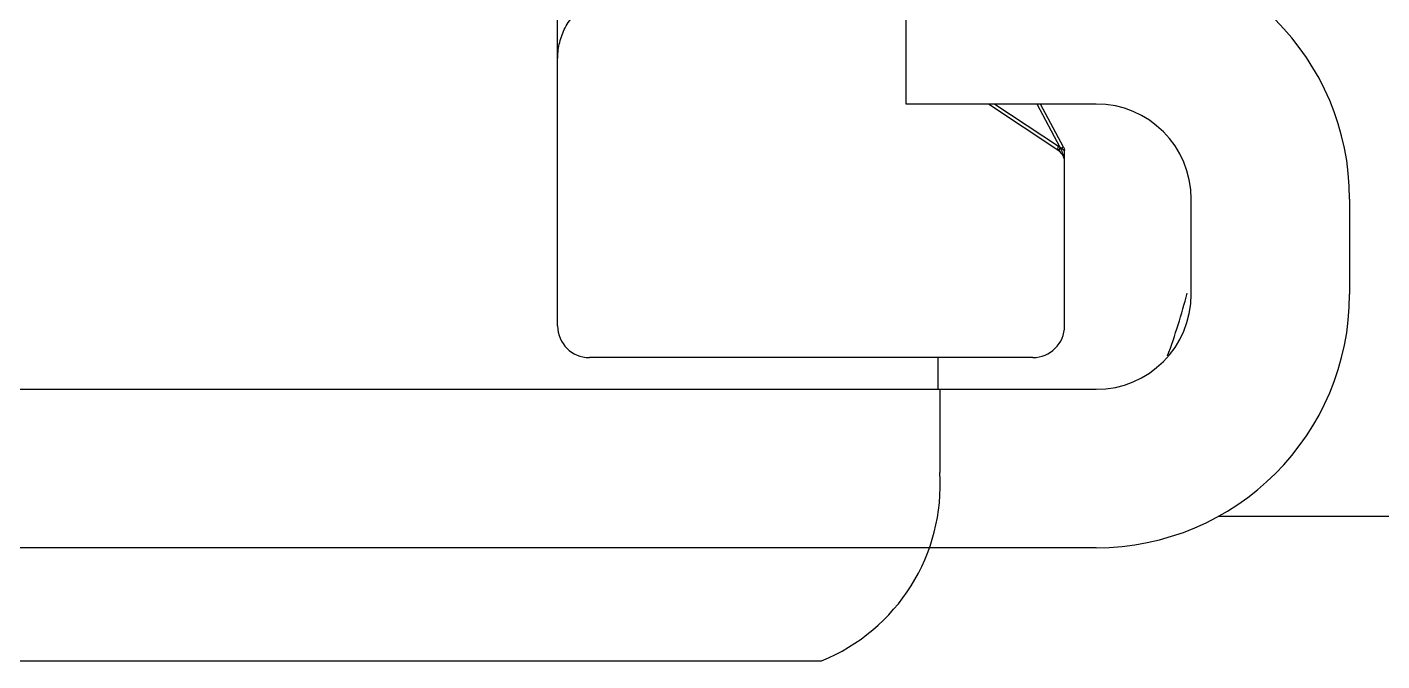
# Model space of a CAD drawing. Extents: x 27938 to 650306, y -92720 to 1524912.
# Drawn here: x 293919.2 to 294109.4, y 822394.8 to 822483.8 of the extents above; entities that cross this region are included whole.
import ezdxf

# ---------------------------------------------------------------- set-up
doc = ezdxf.new("R2010")
doc.units = 0
doc.header["$LTSCALE"] = 1000
doc.header["$MEASUREMENT"] = 0

msp = doc.modelspace()

# ---------------------------------------------------------------- linework, layer by layer
at = {"linetype": 'Continuous'}
for p, q in [((293993.69, 822441.82), (293993.69, 822567.56)), ((294042.62, 822472.97), (294042.62, 822495.21)), ((294069.32, 822472.97), (294042.62, 822472.97)), ((294064.07, 822466.38), (294054.19, 822472.97)), ((294055.1, 822472.97), (294064.01, 822467.06)), ((294064.26, 822466.88), (294061.05, 822472.97)), ((294064.71, 822466.92), (294061.52, 822472.97)), ((294064.16, 822466.61), (294064.26, 822466.88)), ((294064.26, 822466.88), (294064.37, 822466.74)), ((294064.59, 822466.64), (294064.43, 822466.72)), ((294064.55, 822466.14), (294064.72, 822465.66)), ((294064.87, 822465.03), (294064.87, 822466.3)), ((294064.87, 822441.82), (294064.87, 822464.9)), ((294082.66, 822446.27), (294082.66, 822459.62)), ((294104.91, 822459.62), (294104.91, 822446.27)), ((294060.42, 822437.38), (293998.14, 822437.38)), ((294047.07, 822437.38), (294047.07, 822432.93)), ((293775.7, 822432.93), (294069.32, 822432.93)), ((294047.37, 822432.93), (294047.37, 822421.24)), ((294086.55, 822415.13), (297442.35, 822415.13)), ((294069.32, 822410.68), (293775.7, 822410.68)), ((293636.97, 822394.79), (294030.74, 822394.79))]:
    msp.add_line(p, q, dxfattribs=at)
for centre, radius, start, end in [((294069.32, 822459.62), 35.59, 0, 90), ((294069.32, 822459.62), 13.35, 0, 90), ((294062.28, 822464.45), 3.13, 50.7761, 56.4499), ((294063.09, 822464.9), 1.78, 0, 56.3099), ((294012.43, 822450.96), 54.28, 16.6154, 16.8895), ((294064.12, 822465.86), 0.908, 70.2304, 73.9636), ((294084.16, 822472.37), 20.58, 196.6266, 197.6315), ((294069.32, 822446.27), 35.59, 270, 0), ((294069.32, 822446.27), 13.35, 270, 0), ((293995.91, 822468.52), 88.97, 339.6685, 345.625), ((293998.14, 822441.82), 4.45, 180, 270), ((294060.42, 822441.82), 4.45, 270, 0), ((294020.73, 822419.54), 26.69, 292.0243, 3.6521)]:
    msp.add_arc(centre, radius, start, end, dxfattribs=at)
for points, knots in [([(293993.69, 822479.25), (293993.69, 822479.96), (293993.85, 822481.4), (293994.56, 822483.5), (293995.79, 822485.46), (293997.33, 822486.31), (293998.14, 822486.31)], [0, 0, 0, 0, 0.235531, 0.478205, 0.731471, 1, 1, 1, 1]), ([(294063.97, 822466.52), (294063.96, 822466.56), (294063.93, 822466.74), (294063.97, 822466.92), (294064.01, 822467.06)], [0, 0, 0, 0, 0.200998, 1, 1, 1, 1]), ([(294064.22, 822466.27), (294064.16, 822466.32), (294064.14, 822466.46), (294064.16, 822466.57), (294064.16, 822466.61)], [0, 0, 0, 0, 0.67298, 1, 1, 1, 1]), ([(294064.71, 822466.92), (294064.69, 822466.94), (294064.56, 822466.79), (294064.45, 822466.78), (294064.37, 822466.74)], [0, 0, 0, 0, 0.259642, 1, 1, 1, 1]), ([(294064.87, 822466.29), (294064.87, 822466.4), (294064.76, 822466.54), (294064.63, 822466.62), (294064.59, 822466.64)], [0, 0, 0, 0, 0.684585, 1, 1, 1, 1]), ([(294064.85, 822466.51), (294064.85, 822466.48), (294064.84, 822466.42), (294064.82, 822466.35), (294064.81, 822466.32)], [0, 0, 0, 0, 0.483166, 1, 1, 1, 1]), ([(294064.85, 822466.51), (294064.85, 822466.48), (294064.84, 822466.42), (294064.82, 822466.35), (294064.81, 822466.32)], [0, 0, 0, 0, 0.483166, 1, 1, 1, 1]), ([(294064.85, 822466.51), (294064.85, 822466.48), (294064.84, 822466.42), (294064.82, 822466.35), (294064.81, 822466.32)], [0, 0, 0, 0, 0.483166, 1, 1, 1, 1]), ([(294064.85, 822466.51), (294064.85, 822466.48), (294064.84, 822466.42), (294064.82, 822466.35), (294064.81, 822466.32)], [0, 0, 0, 0, 0.483166, 1, 1, 1, 1])]:
    msp.add_open_spline(points, degree=3, knots=knots, dxfattribs=at)
msp.add_open_spline([(294064.71, 822466.92), (294064.78, 822466.79), (294064.85, 822466.65), (294064.85, 822466.51)], degree=3, dxfattribs=at)

doc.saveas('drawing.dxf')
